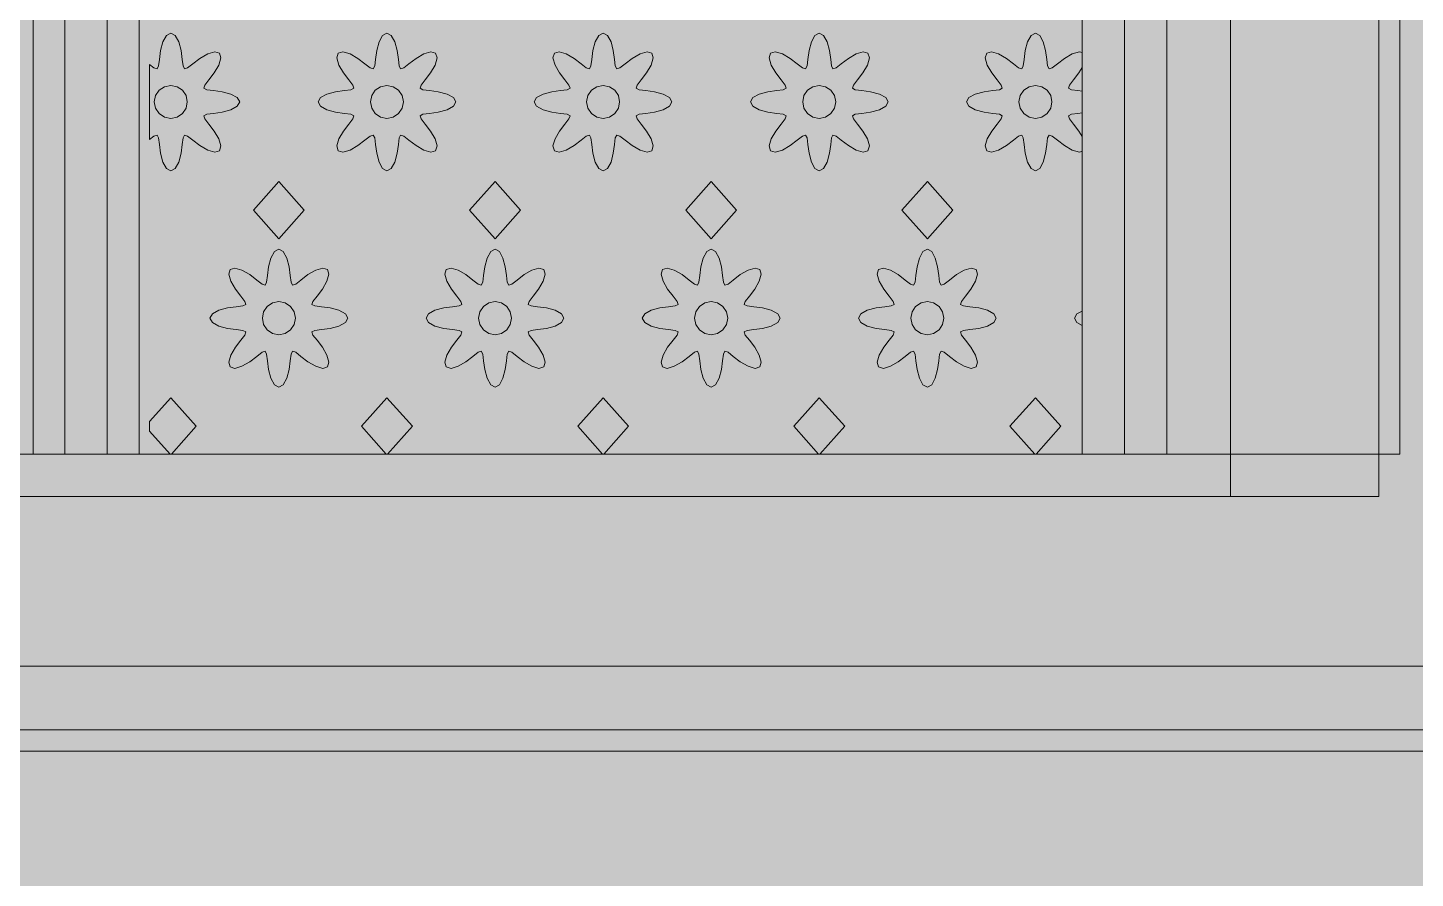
# Model space of a CAD drawing. Extents: x -18 to 1006, y -14 to 799.
# Drawn here: x 217.2 to 282.7, y 236 to 276.1 of the extents above; entities that cross this region are included whole.
import ezdxf

# ---------------------------------------------------------------- set-up
doc = ezdxf.new("R2010")
doc.units = 0
for name, color, linetype, lineweight, true_color in [('00_WHITE_BACKGROUND', 7, 'Continuous', 18, 0xffffff), ('02_CORNICES', 7, 'Continuous', 18, 0x000000), ('03_FRAMES_DOORS', 7, 'Continuous', 18, 0x000000), ('06_ORNAMENT', 7, 'Continuous', 18, 0x000000), ('07_RAILINGS', 7, 'Continuous', 18, 0x000000)]:
    doc.layers.add(name, color=color, linetype=linetype, lineweight=lineweight, true_color=true_color)

msp = doc.modelspace()

# ---------------------------------------------------------------- linework, layer by layer
at = {"layer": '00_WHITE_BACKGROUND', "color": 7, "lineweight": 18, "true_color": 0xffffff}
msp.add_solid([(-18, -14), (1006, -14), (-18, 799), (1006, 799)], dxfattribs=at)
at = {"layer": '02_CORNICES', "color": 7, "lineweight": 18, "true_color": 0x000000}
for points in [[(360, 246), (360, 242), (81, 242), (81, 246)], [(77, 243), (364, 243), (363, 229), (357, 221), (83, 221), (77, 229)]]:
    msp.add_lwpolyline(points, close=True, dxfattribs=at)
at = {"layer": '03_FRAMES_DOORS', "color": 7, "lineweight": 18, "true_color": 0x000000}
msp.add_lwpolyline([(222.5, 369), (217.5, 369), (217.5, 256), (222.5, 256)], close=True, dxfattribs=at)
for points in [[(159, 357), (159, 254), (281, 254), (281, 357)], [(166, 351), (166, 254), (274, 254), (274, 351)], [(267, 346), (267, 256), (173, 256), (173, 346)]]:
    msp.add_lwpolyline(points, dxfattribs=at)
at = {"layer": '06_ORNAMENT', "color": 7, "lineweight": 18, "true_color": 0x000000}
for points in [[(326, 399), (310, 399), (310, 414), (130, 414), (130, 399), (114, 399), (114, 243), (326, 243)], [(223.20631, 271.0074), (223.35326, 271.05548), (223.42318, 270.91757), (223.46166, 270.60771), (223.51813, 270.1943), (223.6267, 269.7813), (223.79427, 269.47807), (224, 269.36683), (224.20573, 269.47807), (224.3733, 269.7813), (224.48187, 270.1943), (224.53834, 270.60771), (224.57682, 270.91757), (224.64674, 271.05548), (224.79369, 271.0074), (225.04, 270.8155), (225.37226, 270.5631), (225.74106, 270.34784), (226.07397, 270.25192), (226.2981, 270.31874), (226.36491, 270.54286), (226.26899, 270.87578), (226.05373, 271.24458), (225.80133, 271.57683), (225.60944, 271.82315), (225.56136, 271.9701), (225.69927, 272.04001), (226.00913, 272.07849), (226.42254, 272.13496), (226.83553, 272.24353), (227.13877, 272.41111), (227.25, 272.61683), (227.13877, 272.82256), (226.83553, 272.99014), (226.42254, 273.09871), (226.00913, 273.15518), (225.69927, 273.19366), (225.56136, 273.26357), (225.60944, 273.41052), (225.80133, 273.65683), (226.05373, 273.98909), (226.26899, 274.35789), (226.36491, 274.69081), (226.2981, 274.91493), (226.07397, 274.98175), (225.74106, 274.88583), (225.37226, 274.67056), (225.04, 274.41817), (224.79369, 274.22627), (224.64674, 274.17819), (224.57682, 274.3161), (224.53834, 274.62596), (224.48187, 275.03937), (224.3733, 275.45237), (224.20573, 275.7556), (224, 275.86683), (223.79427, 275.7556), (223.6267, 275.45237), (223.51813, 275.03937), (223.46166, 274.62596), (223.42318, 274.3161), (223.35326, 274.17819), (223.20631, 274.22627), (223, 274.387), (223, 270.84666)], [(237.33877, 272.82256), (237.03553, 272.99014), (236.62254, 273.09871), (236.20913, 273.15518), (235.89927, 273.19366), (235.76136, 273.26357), (235.80944, 273.41052), (236.00133, 273.65683), (236.25373, 273.98909), (236.46899, 274.35789), (236.56491, 274.69081), (236.4981, 274.91493), (236.27397, 274.98175), (235.94106, 274.88583), (235.57226, 274.67056), (235.24, 274.41817), (234.99369, 274.22627), (234.84674, 274.17819), (234.77682, 274.3161), (234.73834, 274.62596), (234.68187, 275.03937), (234.5733, 275.45237), (234.40573, 275.7556), (234.2, 275.86683), (233.99427, 275.7556), (233.8267, 275.45237), (233.71813, 275.03937), (233.66166, 274.62596), (233.62318, 274.3161), (233.55326, 274.17819), (233.40631, 274.22627), (233.16, 274.41817), (232.82774, 274.67056), (232.45894, 274.88583), (232.12603, 274.98175), (231.9019, 274.91493), (231.83509, 274.69081), (231.93101, 274.35789), (232.14627, 273.98909), (232.39867, 273.65683), (232.59056, 273.41052), (232.63864, 273.26357), (232.50073, 273.19366), (232.19087, 273.15518), (231.77746, 273.09871), (231.36447, 272.99014), (231.06123, 272.82256), (230.95, 272.61683), (231.06123, 272.41111), (231.36447, 272.24353), (231.77746, 272.13496), (232.19087, 272.07849), (232.50073, 272.04001), (232.63864, 271.9701), (232.59056, 271.82315), (232.39867, 271.57683), (232.14627, 271.24458), (231.93101, 270.87578), (231.83509, 270.54286), (231.9019, 270.31874), (232.12603, 270.25192), (232.45894, 270.34784), (232.82774, 270.5631), (233.16, 270.8155), (233.40631, 271.0074), (233.55326, 271.05548), (233.62318, 270.91757), (233.66166, 270.60771), (233.71813, 270.1943), (233.8267, 269.7813), (233.99427, 269.47807), (234.2, 269.36683), (234.40573, 269.47807), (234.5733, 269.7813), (234.68187, 270.1943), (234.73834, 270.60771), (234.77682, 270.91757), (234.84674, 271.05548), (234.99369, 271.0074), (235.24, 270.8155), (235.57226, 270.5631), (235.94106, 270.34784), (236.27397, 270.25192), (236.4981, 270.31874), (236.56491, 270.54286), (236.46899, 270.87578), (236.25373, 271.24458), (236.00133, 271.57683), (235.80944, 271.82315), (235.76136, 271.9701), (235.89927, 272.04001), (236.20913, 272.07849), (236.62254, 272.13496), (237.03553, 272.24353), (237.33877, 272.41111), (237.45, 272.61683)], [(247.53877, 272.82256), (247.23553, 272.99014), (246.82254, 273.09871), (246.40913, 273.15518), (246.09927, 273.19366), (245.96136, 273.26357), (246.00944, 273.41052), (246.20133, 273.65683), (246.45373, 273.98909), (246.66899, 274.35789), (246.76491, 274.69081), (246.6981, 274.91493), (246.47397, 274.98175), (246.14106, 274.88583), (245.77226, 274.67056), (245.44, 274.41817), (245.19369, 274.22627), (245.04674, 274.17819), (244.97682, 274.3161), (244.93834, 274.62596), (244.88187, 275.03937), (244.7733, 275.45237), (244.60573, 275.7556), (244.4, 275.86683), (244.19427, 275.7556), (244.0267, 275.45237), (243.91813, 275.03937), (243.86166, 274.62596), (243.82318, 274.3161), (243.75326, 274.17819), (243.60631, 274.22627), (243.36, 274.41817), (243.02774, 274.67056), (242.65894, 274.88583), (242.32603, 274.98175), (242.1019, 274.91493), (242.03509, 274.69081), (242.13101, 274.35789), (242.34627, 273.98909), (242.59867, 273.65683), (242.79056, 273.41052), (242.83864, 273.26357), (242.70073, 273.19366), (242.39087, 273.15518), (241.97746, 273.09871), (241.56447, 272.99014), (241.26123, 272.82256), (241.15, 272.61683), (241.26123, 272.41111), (241.56447, 272.24353), (241.97746, 272.13496), (242.39087, 272.07849), (242.70073, 272.04001), (242.83864, 271.9701), (242.79056, 271.82315), (242.59867, 271.57683), (242.34627, 271.24458), (242.13101, 270.87578), (242.03509, 270.54286), (242.1019, 270.31874), (242.32603, 270.25192), (242.65894, 270.34784), (243.02774, 270.5631), (243.36, 270.8155), (243.60631, 271.0074), (243.75326, 271.05548), (243.82318, 270.91757), (243.86166, 270.60771), (243.91813, 270.1943), (244.0267, 269.7813), (244.19427, 269.47807), (244.4, 269.36683), (244.60573, 269.47807), (244.7733, 269.7813), (244.88187, 270.1943), (244.93834, 270.60771), (244.97682, 270.91757), (245.04674, 271.05548), (245.19369, 271.0074), (245.44, 270.8155), (245.77226, 270.5631), (246.14106, 270.34784), (246.47397, 270.25192), (246.6981, 270.31874), (246.76491, 270.54286), (246.66899, 270.87578), (246.45373, 271.24458), (246.20133, 271.57683), (246.00944, 271.82315), (245.96136, 271.9701), (246.09927, 272.04001), (246.40913, 272.07849), (246.82254, 272.13496), (247.23553, 272.24353), (247.53877, 272.41111), (247.65, 272.61683)], [(257.73877, 272.82256), (257.43553, 272.99014), (257.02254, 273.09871), (256.60913, 273.15518), (256.29927, 273.19366), (256.16136, 273.26357), (256.20944, 273.41052), (256.40133, 273.65683), (256.65373, 273.98909), (256.86899, 274.35789), (256.96491, 274.69081), (256.8981, 274.91493), (256.67397, 274.98175), (256.34106, 274.88583), (255.97226, 274.67056), (255.64, 274.41817), (255.39369, 274.22627), (255.24674, 274.17819), (255.17682, 274.3161), (255.13834, 274.62596), (255.08187, 275.03937), (254.9733, 275.45237), (254.80573, 275.7556), (254.6, 275.86683), (254.39427, 275.7556), (254.2267, 275.45237), (254.11813, 275.03937), (254.06166, 274.62596), (254.02318, 274.3161), (253.95326, 274.17819), (253.80631, 274.22627), (253.56, 274.41817), (253.22774, 274.67056), (252.85894, 274.88583), (252.52603, 274.98175), (252.3019, 274.91493), (252.23509, 274.69081), (252.33101, 274.35789), (252.54627, 273.98909), (252.79867, 273.65683), (252.99056, 273.41052), (253.03864, 273.26357), (252.90073, 273.19366), (252.59087, 273.15518), (252.17746, 273.09871), (251.76447, 272.99014), (251.46123, 272.82256), (251.35, 272.61683), (251.46123, 272.41111), (251.76447, 272.24353), (252.17746, 272.13496), (252.59087, 272.07849), (252.90073, 272.04001), (253.03864, 271.9701), (252.99056, 271.82315), (252.79867, 271.57683), (252.54627, 271.24458), (252.33101, 270.87578), (252.23509, 270.54286), (252.3019, 270.31874), (252.52603, 270.25192), (252.85894, 270.34784), (253.22774, 270.5631), (253.56, 270.8155), (253.80631, 271.0074), (253.95326, 271.05548), (254.02318, 270.91757), (254.06166, 270.60771), (254.11813, 270.1943), (254.2267, 269.7813), (254.39427, 269.47807), (254.6, 269.36683), (254.80573, 269.47807), (254.9733, 269.7813), (255.08187, 270.1943), (255.13834, 270.60771), (255.17682, 270.91757), (255.24674, 271.05548), (255.39369, 271.0074), (255.64, 270.8155), (255.97226, 270.5631), (256.34106, 270.34784), (256.67397, 270.25192), (256.8981, 270.31874), (256.96491, 270.54286), (256.86899, 270.87578), (256.65373, 271.24458), (256.40133, 271.57683), (256.20944, 271.82315), (256.16136, 271.9701), (256.29927, 272.04001), (256.60913, 272.07849), (257.02254, 272.13496), (257.43553, 272.24353), (257.73877, 272.41111), (257.85, 272.61683)], [(266.85373, 271.24458), (266.60133, 271.57683), (266.40944, 271.82315), (266.36136, 271.9701), (266.49927, 272.04001), (266.80913, 272.07849), (267, 272.10456), (267, 273.12911), (266.80913, 273.15518), (266.49927, 273.19366), (266.36136, 273.26357), (266.40944, 273.41052), (266.60133, 273.65683), (266.85373, 273.98909), (267, 274.23969), (267, 274.94418), (266.87397, 274.98175), (266.54106, 274.88583), (266.17226, 274.67056), (265.84, 274.41817), (265.59369, 274.22627), (265.44674, 274.17819), (265.37682, 274.3161), (265.33834, 274.62596), (265.28187, 275.03937), (265.1733, 275.45237), (265.00573, 275.7556), (264.8, 275.86683), (264.59427, 275.7556), (264.4267, 275.45237), (264.31813, 275.03937), (264.26166, 274.62596), (264.22318, 274.3161), (264.15326, 274.17819), (264.00631, 274.22627), (263.76, 274.41817), (263.42774, 274.67056), (263.05894, 274.88583), (262.72603, 274.98175), (262.5019, 274.91493), (262.43509, 274.69081), (262.53101, 274.35789), (262.74627, 273.98909), (262.99867, 273.65683), (263.19056, 273.41052), (263.23864, 273.26357), (263.10073, 273.19366), (262.79087, 273.15518), (262.37746, 273.09871), (261.96447, 272.99014), (261.66123, 272.82256), (261.55, 272.61683), (261.66123, 272.41111), (261.96447, 272.24353), (262.37746, 272.13496), (262.79087, 272.07849), (263.10073, 272.04001), (263.23864, 271.9701), (263.19056, 271.82315), (262.99867, 271.57683), (262.74627, 271.24458), (262.53101, 270.87578), (262.43509, 270.54286), (262.5019, 270.31874), (262.72603, 270.25192), (263.05894, 270.34784), (263.42774, 270.5631), (263.76, 270.8155), (264.00631, 271.0074), (264.15326, 271.05548), (264.22318, 270.91757), (264.26166, 270.60771), (264.31813, 270.1943), (264.4267, 269.7813), (264.59427, 269.47807), (264.8, 269.36683), (265.00573, 269.47807), (265.1733, 269.7813), (265.28187, 270.1943), (265.33834, 270.60771), (265.37682, 270.91757), (265.44674, 271.05548), (265.59369, 271.0074), (265.84, 270.8155), (266.17226, 270.5631), (266.54106, 270.34784), (266.87397, 270.25192), (267, 270.28949), (267, 270.99398)], [(224.72063, 272.91533), (224.55154, 273.16838), (224.29849, 273.33746), (224, 273.39683), (223.70151, 273.33746), (223.44846, 273.16838), (223.27937, 272.91533), (223.22, 272.61683), (223.27937, 272.31834), (223.44846, 272.06529), (223.70151, 271.89621), (224, 271.83683), (224.29849, 271.89621), (224.55154, 272.06529), (224.72063, 272.31834), (224.78, 272.61683)], [(234.92063, 272.91533), (234.75154, 273.16838), (234.49849, 273.33746), (234.2, 273.39683), (233.90151, 273.33746), (233.64846, 273.16838), (233.47937, 272.91533), (233.42, 272.61683), (233.47937, 272.31834), (233.64846, 272.06529), (233.90151, 271.89621), (234.2, 271.83683), (234.49849, 271.89621), (234.75154, 272.06529), (234.92063, 272.31834), (234.98, 272.61683)], [(245.12063, 272.91533), (244.95154, 273.16838), (244.69849, 273.33746), (244.4, 273.39683), (244.10151, 273.33746), (243.84846, 273.16838), (243.67937, 272.91533), (243.62, 272.61683), (243.67937, 272.31834), (243.84846, 272.06529), (244.10151, 271.89621), (244.4, 271.83683), (244.69849, 271.89621), (244.95154, 272.06529), (245.12063, 272.31834), (245.18, 272.61683)], [(255.32063, 272.91533), (255.15154, 273.16838), (254.89849, 273.33746), (254.6, 273.39683), (254.30151, 273.33746), (254.04846, 273.16838), (253.87937, 272.91533), (253.82, 272.61683), (253.87937, 272.31834), (254.04846, 272.06529), (254.30151, 271.89621), (254.6, 271.83683), (254.89849, 271.89621), (255.15154, 272.06529), (255.32063, 272.31834), (255.38, 272.61683)], [(265.52063, 272.91533), (265.35154, 273.16838), (265.09849, 273.33746), (264.8, 273.39683), (264.50151, 273.33746), (264.24846, 273.16838), (264.07937, 272.91533), (264.02, 272.61683), (264.07937, 272.31834), (264.24846, 272.06529), (264.50151, 271.89621), (264.8, 271.83683), (265.09849, 271.89621), (265.35154, 272.06529), (265.52063, 272.31834), (265.58, 272.61683)], [(227.9, 267.51683), (229.1, 266.16683), (230.3, 267.51683), (229.1, 268.86683)], [(238.1, 267.51683), (239.3, 266.16683), (240.5, 267.51683), (239.3, 268.86683)], [(248.3, 267.51683), (249.5, 266.16683), (250.7, 267.51683), (249.5, 268.86683)], [(258.5, 267.51683), (259.7, 266.16683), (260.9, 267.51683), (259.7, 268.86683)], [(232.23877, 262.62256), (231.93553, 262.79014), (231.52254, 262.89871), (231.10913, 262.95518), (230.79927, 262.99366), (230.66136, 263.06357), (230.70944, 263.21052), (230.90133, 263.45683), (231.15373, 263.78909), (231.36899, 264.15789), (231.46491, 264.49081), (231.3981, 264.71493), (231.17397, 264.78175), (230.84106, 264.68583), (230.47226, 264.47056), (230.14, 264.21817), (229.89369, 264.02627), (229.74674, 263.97819), (229.67682, 264.1161), (229.63834, 264.42596), (229.58187, 264.83937), (229.4733, 265.25237), (229.30573, 265.5556), (229.1, 265.66683), (228.89427, 265.5556), (228.7267, 265.25237), (228.61813, 264.83937), (228.56166, 264.42596), (228.52318, 264.1161), (228.45326, 263.97819), (228.30631, 264.02627), (228.06, 264.21817), (227.72774, 264.47056), (227.35894, 264.68583), (227.02603, 264.78175), (226.8019, 264.71493), (226.73509, 264.49081), (226.83101, 264.15789), (227.04627, 263.78909), (227.29867, 263.45683), (227.49056, 263.21052), (227.53864, 263.06357), (227.40073, 262.99366), (227.09087, 262.95518), (226.67746, 262.89871), (226.26447, 262.79014), (225.96123, 262.62256), (225.85, 262.41683), (225.96123, 262.21111), (226.26447, 262.04353), (226.67746, 261.93496), (227.09087, 261.87849), (227.40073, 261.84001), (227.53864, 261.7701), (227.49056, 261.62315), (227.29867, 261.37683), (227.04627, 261.04458), (226.83101, 260.67578), (226.73509, 260.34286), (226.8019, 260.11874), (227.02603, 260.05192), (227.35894, 260.14784), (227.72774, 260.3631), (228.06, 260.6155), (228.30631, 260.8074), (228.45326, 260.85548), (228.52318, 260.71757), (228.56166, 260.40771), (228.61813, 259.9943), (228.7267, 259.5813), (228.89427, 259.27807), (229.1, 259.16683), (229.30573, 259.27807), (229.4733, 259.5813), (229.58187, 259.9943), (229.63834, 260.40771), (229.67682, 260.71757), (229.74674, 260.85548), (229.89369, 260.8074), (230.14, 260.6155), (230.47226, 260.3631), (230.84106, 260.14784), (231.17397, 260.05192), (231.3981, 260.11874), (231.46491, 260.34286), (231.36899, 260.67578), (231.15373, 261.04458), (230.90133, 261.37683), (230.70944, 261.62315), (230.66136, 261.7701), (230.79927, 261.84001), (231.10913, 261.87849), (231.52254, 261.93496), (231.93553, 262.04353), (232.23877, 262.21111), (232.35, 262.41683)], [(242.43877, 262.62256), (242.13553, 262.79014), (241.72254, 262.89871), (241.30913, 262.95518), (240.99927, 262.99366), (240.86136, 263.06357), (240.90944, 263.21052), (241.10133, 263.45683), (241.35373, 263.78909), (241.56899, 264.15789), (241.66491, 264.49081), (241.5981, 264.71493), (241.37397, 264.78175), (241.04106, 264.68583), (240.67226, 264.47056), (240.34, 264.21817), (240.09369, 264.02627), (239.94674, 263.97819), (239.87682, 264.1161), (239.83834, 264.42596), (239.78187, 264.83937), (239.6733, 265.25237), (239.50573, 265.5556), (239.3, 265.66683), (239.09427, 265.5556), (238.9267, 265.25237), (238.81813, 264.83937), (238.76166, 264.42596), (238.72318, 264.1161), (238.65326, 263.97819), (238.50631, 264.02627), (238.26, 264.21817), (237.92774, 264.47056), (237.55894, 264.68583), (237.22603, 264.78175), (237.0019, 264.71493), (236.93509, 264.49081), (237.03101, 264.15789), (237.24627, 263.78909), (237.49867, 263.45683), (237.69056, 263.21052), (237.73864, 263.06357), (237.60073, 262.99366), (237.29087, 262.95518), (236.87746, 262.89871), (236.46447, 262.79014), (236.16123, 262.62256), (236.05, 262.41683), (236.16123, 262.21111), (236.46447, 262.04353), (236.87746, 261.93496), (237.29087, 261.87849), (237.60073, 261.84001), (237.73864, 261.7701), (237.69056, 261.62315), (237.49867, 261.37683), (237.24627, 261.04458), (237.03101, 260.67578), (236.93509, 260.34286), (237.0019, 260.11874), (237.22603, 260.05192), (237.55894, 260.14784), (237.92774, 260.3631), (238.26, 260.6155), (238.50631, 260.8074), (238.65326, 260.85548), (238.72318, 260.71757), (238.76166, 260.40771), (238.81813, 259.9943), (238.9267, 259.5813), (239.09427, 259.27807), (239.3, 259.16683), (239.50573, 259.27807), (239.6733, 259.5813), (239.78187, 259.9943), (239.83834, 260.40771), (239.87682, 260.71757), (239.94674, 260.85548), (240.09369, 260.8074), (240.34, 260.6155), (240.67226, 260.3631), (241.04106, 260.14784), (241.37397, 260.05192), (241.5981, 260.11874), (241.66491, 260.34286), (241.56899, 260.67578), (241.35373, 261.04458), (241.10133, 261.37683), (240.90944, 261.62315), (240.86136, 261.7701), (240.99927, 261.84001), (241.30913, 261.87849), (241.72254, 261.93496), (242.13553, 262.04353), (242.43877, 262.21111), (242.55, 262.41683)], [(252.63877, 262.62256), (252.33553, 262.79014), (251.92254, 262.89871), (251.50913, 262.95518), (251.19927, 262.99366), (251.06136, 263.06357), (251.10944, 263.21052), (251.30133, 263.45683), (251.55373, 263.78909), (251.76899, 264.15789), (251.86491, 264.49081), (251.7981, 264.71493), (251.57397, 264.78175), (251.24106, 264.68583), (250.87226, 264.47056), (250.54, 264.21817), (250.29369, 264.02627), (250.14674, 263.97819), (250.07682, 264.1161), (250.03834, 264.42596), (249.98187, 264.83937), (249.8733, 265.25237), (249.70573, 265.5556), (249.5, 265.66683), (249.29427, 265.5556), (249.1267, 265.25237), (249.01813, 264.83937), (248.96166, 264.42596), (248.92318, 264.1161), (248.85326, 263.97819), (248.70631, 264.02627), (248.46, 264.21817), (248.12774, 264.47056), (247.75894, 264.68583), (247.42603, 264.78175), (247.2019, 264.71493), (247.13509, 264.49081), (247.23101, 264.15789), (247.44627, 263.78909), (247.69867, 263.45683), (247.89056, 263.21052), (247.93864, 263.06357), (247.80073, 262.99366), (247.49087, 262.95518), (247.07746, 262.89871), (246.66447, 262.79014), (246.36123, 262.62256), (246.25, 262.41683), (246.36123, 262.21111), (246.66447, 262.04353), (247.07746, 261.93496), (247.49087, 261.87849), (247.80073, 261.84001), (247.93864, 261.7701), (247.89056, 261.62315), (247.69867, 261.37683), (247.44627, 261.04458), (247.23101, 260.67578), (247.13509, 260.34286), (247.2019, 260.11874), (247.42603, 260.05192), (247.75894, 260.14784), (248.12774, 260.3631), (248.46, 260.6155), (248.70631, 260.8074), (248.85326, 260.85548), (248.92318, 260.71757), (248.96166, 260.40771), (249.01813, 259.9943), (249.1267, 259.5813), (249.29427, 259.27807), (249.5, 259.16683), (249.70573, 259.27807), (249.8733, 259.5813), (249.98187, 259.9943), (250.03834, 260.40771), (250.07682, 260.71757), (250.14674, 260.85548), (250.29369, 260.8074), (250.54, 260.6155), (250.87226, 260.3631), (251.24106, 260.14784), (251.57397, 260.05192), (251.7981, 260.11874), (251.86491, 260.34286), (251.76899, 260.67578), (251.55373, 261.04458), (251.30133, 261.37683), (251.10944, 261.62315), (251.06136, 261.7701), (251.19927, 261.84001), (251.50913, 261.87849), (251.92254, 261.93496), (252.33553, 262.04353), (252.63877, 262.21111), (252.75, 262.41683)], [(262.83877, 262.62256), (262.53553, 262.79014), (262.12254, 262.89871), (261.70913, 262.95518), (261.39927, 262.99366), (261.26136, 263.06357), (261.30944, 263.21052), (261.50133, 263.45683), (261.75373, 263.78909), (261.96899, 264.15789), (262.06491, 264.49081), (261.9981, 264.71493), (261.77397, 264.78175), (261.44106, 264.68583), (261.07226, 264.47056), (260.74, 264.21817), (260.49369, 264.02627), (260.34674, 263.97819), (260.27682, 264.1161), (260.23834, 264.42596), (260.18187, 264.83937), (260.0733, 265.25237), (259.90573, 265.5556), (259.7, 265.66683), (259.49427, 265.5556), (259.3267, 265.25237), (259.21813, 264.83937), (259.16166, 264.42596), (259.12318, 264.1161), (259.05326, 263.97819), (258.90631, 264.02627), (258.66, 264.21817), (258.32774, 264.47056), (257.95894, 264.68583), (257.62603, 264.78175), (257.4019, 264.71493), (257.33509, 264.49081), (257.43101, 264.15789), (257.64627, 263.78909), (257.89867, 263.45683), (258.09056, 263.21052), (258.13864, 263.06357), (258.00073, 262.99366), (257.69087, 262.95518), (257.27746, 262.89871), (256.86447, 262.79014), (256.56123, 262.62256), (256.45, 262.41683), (256.56123, 262.21111), (256.86447, 262.04353), (257.27746, 261.93496), (257.69087, 261.87849), (258.00073, 261.84001), (258.13864, 261.7701), (258.09056, 261.62315), (257.89867, 261.37683), (257.64627, 261.04458), (257.43101, 260.67578), (257.33509, 260.34286), (257.4019, 260.11874), (257.62603, 260.05192), (257.95894, 260.14784), (258.32774, 260.3631), (258.66, 260.6155), (258.90631, 260.8074), (259.05326, 260.85548), (259.12318, 260.71757), (259.16166, 260.40771), (259.21813, 259.9943), (259.3267, 259.5813), (259.49427, 259.27807), (259.7, 259.16683), (259.90573, 259.27807), (260.0733, 259.5813), (260.18187, 259.9943), (260.23834, 260.40771), (260.27682, 260.71757), (260.34674, 260.85548), (260.49369, 260.8074), (260.74, 260.6155), (261.07226, 260.3631), (261.44106, 260.14784), (261.77397, 260.05192), (261.9981, 260.11874), (262.06491, 260.34286), (261.96899, 260.67578), (261.75373, 261.04458), (261.50133, 261.37683), (261.30944, 261.62315), (261.26136, 261.7701), (261.39927, 261.84001), (261.70913, 261.87849), (262.12254, 261.93496), (262.53553, 262.04353), (262.83877, 262.21111), (262.95, 262.41683)], [(229.82063, 262.71533), (229.65154, 262.96838), (229.39849, 263.13746), (229.1, 263.19683), (228.80151, 263.13746), (228.54846, 262.96838), (228.37937, 262.71533), (228.32, 262.41683), (228.37937, 262.11834), (228.54846, 261.86529), (228.80151, 261.69621), (229.1, 261.63683), (229.39849, 261.69621), (229.65154, 261.86529), (229.82063, 262.11834), (229.88, 262.41683)], [(240.02063, 262.71533), (239.85154, 262.96838), (239.59849, 263.13746), (239.3, 263.19683), (239.00151, 263.13746), (238.74846, 262.96838), (238.57937, 262.71533), (238.52, 262.41683), (238.57937, 262.11834), (238.74846, 261.86529), (239.00151, 261.69621), (239.3, 261.63683), (239.59849, 261.69621), (239.85154, 261.86529), (240.02063, 262.11834), (240.08, 262.41683)], [(250.22063, 262.71533), (250.05154, 262.96838), (249.79849, 263.13746), (249.5, 263.19683), (249.20151, 263.13746), (248.94846, 262.96838), (248.77937, 262.71533), (248.72, 262.41683), (248.77937, 262.11834), (248.94846, 261.86529), (249.20151, 261.69621), (249.5, 261.63683), (249.79849, 261.69621), (250.05154, 261.86529), (250.22063, 262.11834), (250.28, 262.41683)], [(260.42063, 262.71533), (260.25154, 262.96838), (259.99849, 263.13746), (259.7, 263.19683), (259.40151, 263.13746), (259.14846, 262.96838), (258.97937, 262.71533), (258.92, 262.41683), (258.97937, 262.11834), (259.14846, 261.86529), (259.40151, 261.69621), (259.7, 261.63683), (259.99849, 261.69621), (260.25154, 261.86529), (260.42063, 262.11834), (260.48, 262.41683)], [(266.76123, 262.62256), (266.65, 262.41683), (266.76123, 262.21111), (267, 262.07916), (267, 262.75451)], [(225.2, 257.31683), (224, 258.66683), (223, 257.54183), (223, 257.09183), (223.97052, 256), (224.02948, 256)], [(235.4, 257.31683), (234.2, 258.66683), (233, 257.31683), (234.17052, 256), (234.22948, 256)], [(245.6, 257.31683), (244.4, 258.66683), (243.2, 257.31683), (244.37052, 256), (244.42948, 256)], [(255.8, 257.31683), (254.6, 258.66683), (253.4, 257.31683), (254.57052, 256), (254.62948, 256)], [(266, 257.31683), (264.8, 258.66683), (263.6, 257.31683), (264.77052, 256), (264.82948, 256)]]:
    msp.add_lwpolyline(points, close=True, dxfattribs=at)
at = {"layer": '07_RAILINGS', "color": 7, "lineweight": 18, "true_color": 0x000000}
for points in [[(286, 298), (154, 298), (154, 243), (286, 243)], [(282, 295), (282, 256), (158, 256), (158, 295)], [(221, 295), (221, 256), (219, 256), (219, 295)], [(271, 295), (271, 256), (269, 256), (269, 295)]]:
    msp.add_lwpolyline(points, close=True, dxfattribs=at)

doc.saveas('drawing.dxf')
